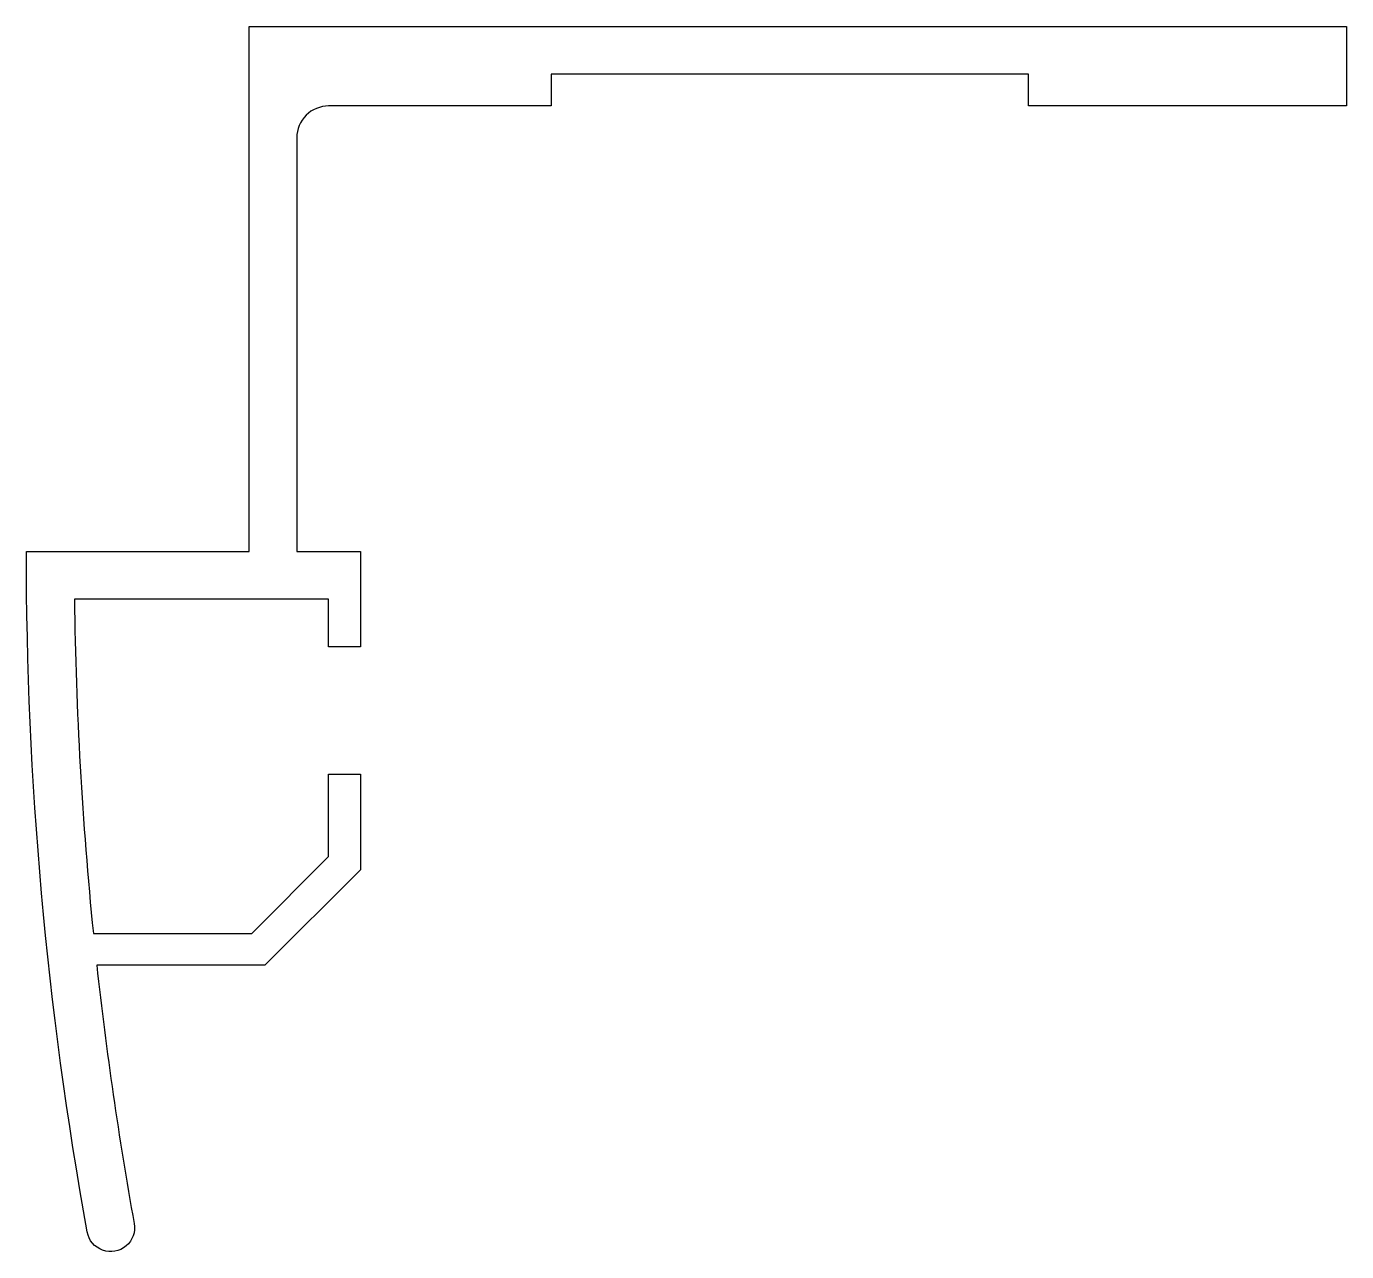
# Model space of a CAD drawing. Extents: x 234 to 275.5, y 231.8 to 270.3.
import ezdxf

# ---------------------------------------------------------------- set-up
doc = ezdxf.new("R2010")
doc.units = 0
doc.layers.add('ANA', color=220, linetype='CONTINUOUS')

msp = doc.modelspace()

# ---------------------------------------------------------------- linework, layer by layer
at = {"layer": 'ANA'}
msp.add_lwpolyline([(244.545, 253.787), (244.545, 250.787), (243.545, 250.787), (243.545, 252.287), (235.554, 252.287, 0.022198), (236.149, 241.787), (241.131, 241.787), (243.545, 244.201), (243.545, 246.787), (244.545, 246.787), (244.545, 243.787), (241.545, 240.787), (236.255, 240.787, 0.017308), (237.433, 232.67, -1), (235.957, 232.403, -0.044816), (234.045, 253.787), (241.045, 253.787), (241.045, 270.287), (275.545, 270.287), (275.545, 267.787), (265.545, 267.787), (265.545, 268.787), (250.545, 268.787), (250.545, 267.787), (243.545, 267.787, 0.414214), (242.545, 266.787), (242.545, 253.787)], format="xyb", close=True, dxfattribs=at)

doc.saveas('drawing.dxf')
